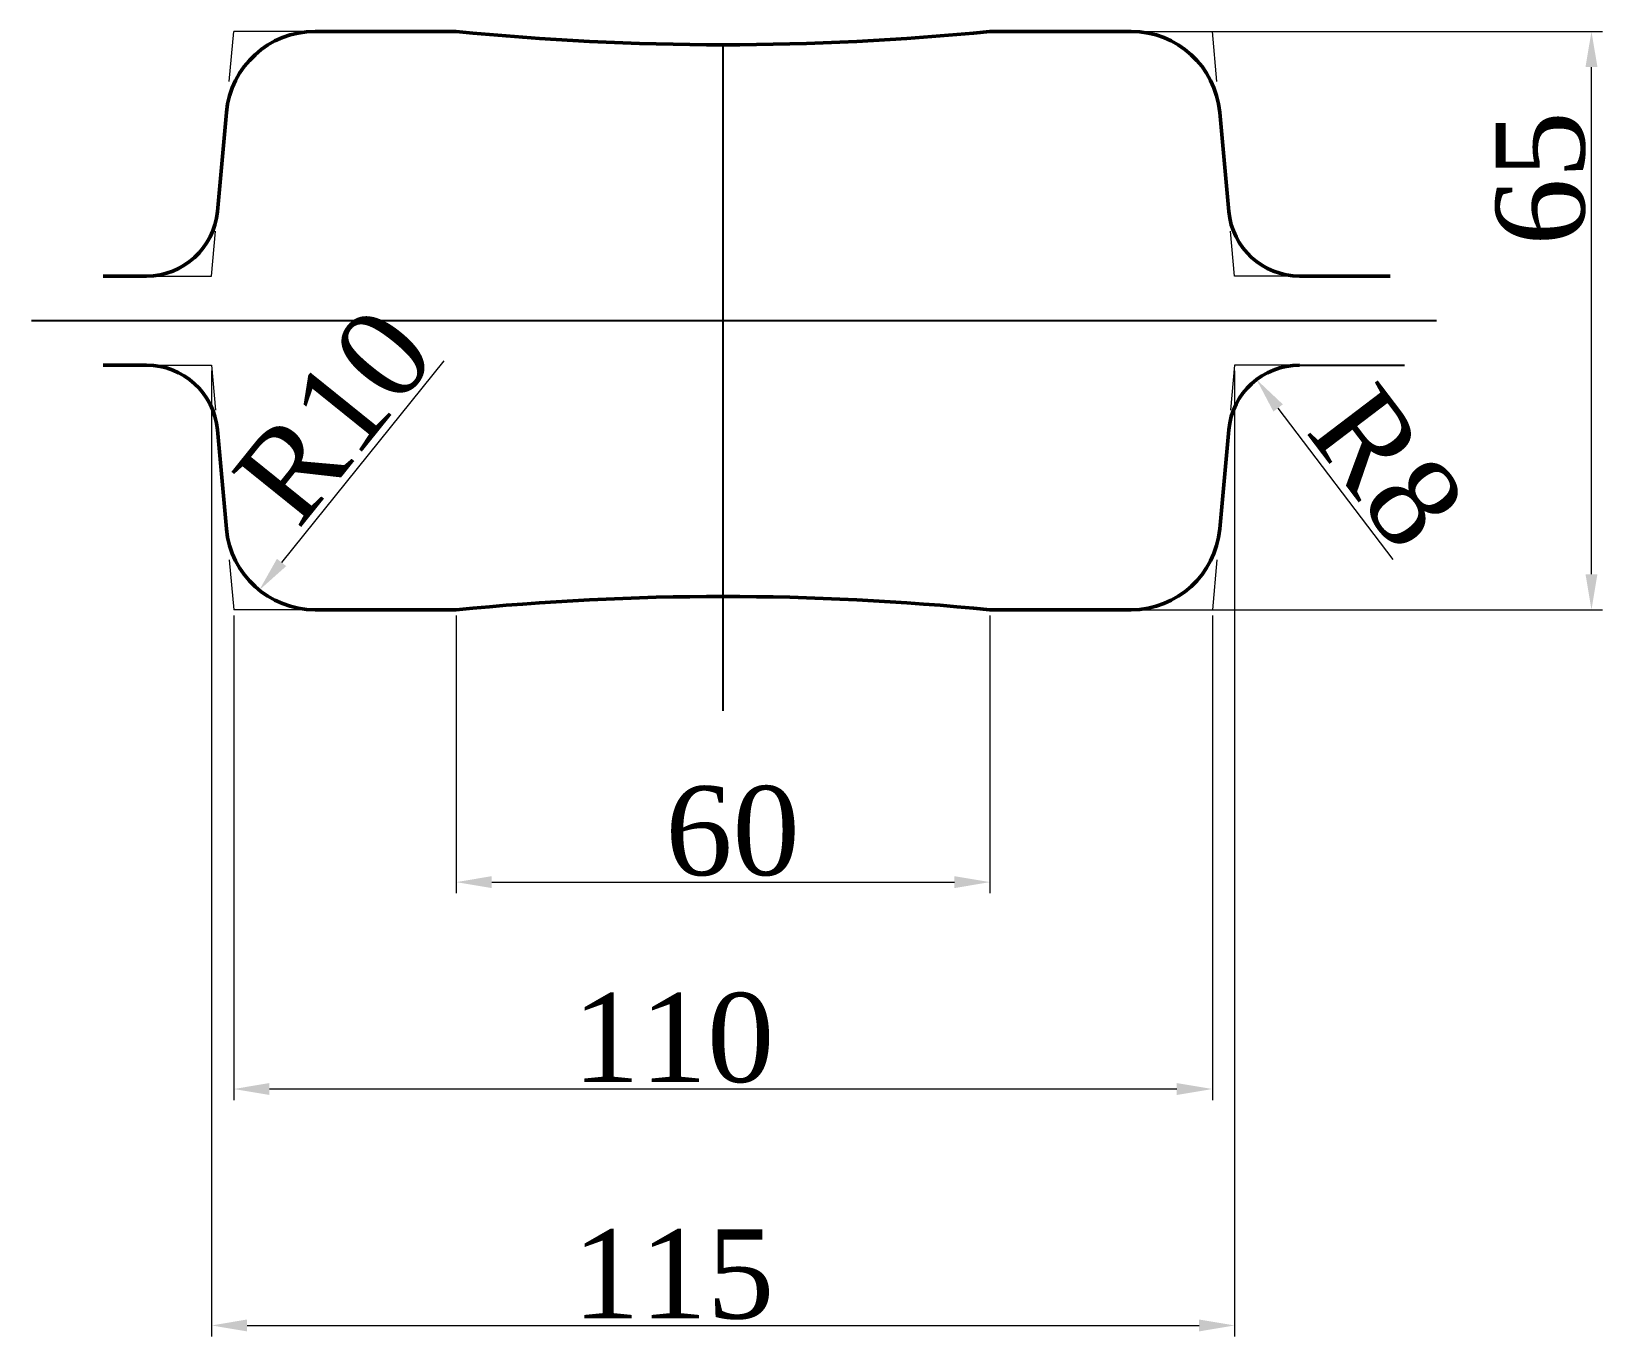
# Model space of a CAD drawing. Header units: millimetres. Extents: x -954 to 34898, y -2134 to 12006.
# Drawn here: x 27597.3 to 27773.9, y 4185 to 4331.6 of the extents above; entities that cross this region are included whole.
import ezdxf

# ---------------------------------------------------------------- set-up
doc = ezdxf.new("R2010")
doc.units = ezdxf.units.MM
doc.header["$LTSCALE"] = 3
for name, color, linetype, lineweight in [('контурная', 7, 'Continuous', 50), ('размерные', 7, 'Continuous', 25), ('тонкая', 7, 'Continuous', 20)]:
    doc.layers.add(name, color=color, linetype=linetype, lineweight=lineweight)
doc.layers.add('осевая', color=4, linetype='Continuous')
doc.styles.add('s2.5v4', font='times.ttf', dxfattribs={"height": 10})
doc.styles.add('s3v2.5', font='arial.ttf', dxfattribs={"width": 0.8, "height": 7.5})
doc.dimstyles.new('s3v2.5', dxfattribs={"dimtxt": 7.5, "dimasz": 4, "dimexe": 1.25, "dimexo": 0.625, "dimtad": 1, "dimtxsty": 's3v2.5', "dimcen": 1.5, "dimclrd": 6, "dimclre": 256, "dimclrt": 1, "dimadec": 0, "dimazin": 0, "dimtfac": 1, "dimtmove": 0, "dimatfit": 3, "dimfxl": 1, "dimlwd": -1, "dimlwe": -1, "dimarcsym": 0})

# ---------------------------------------------------------------- blocks, each defined once
blk = doc.blocks.new('*D2373')
at = {"layer": 'Defpoints', "color": 0, "transparency": 16777216}
for p in [(27620.04, 4266.63), (27730.04, 4266.63), (27620.04, 4212.78)]:
    blk.add_point(p, dxfattribs=at)
at = {"layer": 'тонкая', "transparency": 16777216}
for p, q in [((27620.04, 4266), (27620.04, 4211.53)), ((27730.04, 4266), (27730.04, 4211.53))]:
    blk.add_line(p, q, dxfattribs=at)
at = {"layer": 'тонкая', "color": 6, "transparency": 16777216}
blk.add_line((27726.04, 4212.78), (27624.04, 4212.78), dxfattribs=at)
for points in [[(27624.04, 4213.45), (27624.04, 4212.11), (27620.04, 4212.78)], [(27726.04, 4213.45), (27726.04, 4212.11), (27730.04, 4212.78)]]:
    blk.add_solid(points, dxfattribs=at)
at = {"layer": 'тонкая', "color": 1, "transparency": 16777216, "insert": (27669.46, 4218.49), "char_height": 10, "attachment_point": 5, "style": 's2.5v4'}
blk.add_mtext('110', dxfattribs=at)
blk = doc.blocks.new('*D2374')
at = {"layer": 'Defpoints', "color": 0, "transparency": 16777216}
for p in [(27617.54, 4294.13), (27732.54, 4294.13), (27732.54, 4186.21)]:
    blk.add_point(p, dxfattribs=at)
at = {"layer": 'тонкая', "transparency": 16777216}
for p, q in [((27617.54, 4293.5), (27617.54, 4184.96)), ((27732.54, 4293.5), (27732.54, 4184.96))]:
    blk.add_line(p, q, dxfattribs=at)
at = {"layer": 'тонкая', "color": 6, "transparency": 16777216}
blk.add_line((27621.54, 4186.21), (27728.54, 4186.21), dxfattribs=at)
for points in [[(27621.54, 4186.88), (27621.54, 4185.54), (27617.54, 4186.21)], [(27728.54, 4186.88), (27728.54, 4185.54), (27732.54, 4186.21)]]:
    blk.add_solid(points, dxfattribs=at)
at = {"layer": 'тонкая', "color": 1, "transparency": 16777216, "insert": (27669.46, 4191.92), "char_height": 10, "attachment_point": 5, "style": 's2.5v4'}
blk.add_mtext('115', dxfattribs=at)
blk = doc.blocks.new('*D2375')
at = {"layer": 'Defpoints', "color": 0, "transparency": 16777216}
for p in [(27629.17, 4276.63), (27622.9, 4268.84)]:
    blk.add_point(p, dxfattribs=at)
at = {"layer": 'тонкая', "color": 6, "transparency": 16777216}
blk.add_line((27643.65, 4294.61), (27625.41, 4271.95), dxfattribs=at)
blk.add_solid([(27624.89, 4272.37), (27625.93, 4271.54), (27622.9, 4268.84)], dxfattribs=at)
at = {"layer": 'тонкая', "color": 1, "transparency": 16777216, "insert": (27631.34, 4288.42), "char_height": 10, "attachment_point": 5, "rotation": 51.1559, "style": 's2.5v4'}
blk.add_mtext('R10', dxfattribs=at)
blk = doc.blocks.new('*D2376')
at = {"layer": 'Defpoints', "color": 0, "transparency": 16777216}
for p in [(27735.01, 4292.5), (27739.85, 4286.13)]:
    blk.add_point(p, dxfattribs=at)
at = {"layer": 'тонкая', "color": 6, "transparency": 16777216}
blk.add_line((27750.36, 4272.29), (27737.43, 4289.31), dxfattribs=at)
blk.add_solid([(27737.96, 4289.72), (27736.9, 4288.91), (27735.01, 4292.5)], dxfattribs=at)
at = {"layer": 'тонкая', "color": 1, "transparency": 16777216, "insert": (27749.65, 4282.67), "char_height": 10, "attachment_point": 5, "rotation": 307.2303, "style": 's2.5v4'}
blk.add_mtext('R8', dxfattribs=at)
blk = doc.blocks.new('*D2377')
at = {"layer": 'Defpoints', "color": 0, "transparency": 16777216}
for p in [(27645.04, 4266.63), (27705.04, 4266.63), (27705.04, 4236.03)]:
    blk.add_point(p, dxfattribs=at)
at = {"layer": 'тонкая', "transparency": 16777216}
for p, q in [((27645.04, 4266), (27645.04, 4234.78)), ((27705.04, 4266), (27705.04, 4234.78))]:
    blk.add_line(p, q, dxfattribs=at)
at = {"layer": 'тонкая', "color": 6, "transparency": 16777216}
blk.add_line((27649.04, 4236.03), (27701.04, 4236.03), dxfattribs=at)
for points in [[(27649.04, 4236.7), (27649.04, 4235.36), (27645.04, 4236.03)], [(27701.04, 4236.7), (27701.04, 4235.36), (27705.04, 4236.03)]]:
    blk.add_solid(points, dxfattribs=at)
at = {"layer": 'тонкая', "color": 1, "transparency": 16777216, "insert": (27676.1, 4241.74), "char_height": 10, "attachment_point": 5, "style": 's2.5v4'}
blk.add_mtext('60', dxfattribs=at)
blk = doc.blocks.new('*D2378')
at = {"layer": 'Defpoints', "color": 0, "transparency": 16777216}
for p in [(27718.22, 4331.63), (27772.65, 4331.63), (27718.22, 4266.63)]:
    blk.add_point(p, dxfattribs=at)
at = {"layer": 'тонкая', "transparency": 16777216}
for p, q in [((27718.84, 4331.63), (27773.9, 4331.63)), ((27718.84, 4266.63), (27773.9, 4266.63))]:
    blk.add_line(p, q, dxfattribs=at)
at = {"layer": 'тонкая', "color": 6, "transparency": 16777216}
blk.add_line((27772.65, 4270.63), (27772.65, 4327.63), dxfattribs=at)
for points in [[(27771.98, 4327.63), (27773.32, 4327.63), (27772.65, 4331.63)], [(27771.98, 4270.63), (27773.32, 4270.63), (27772.65, 4266.63)]]:
    blk.add_solid(points, dxfattribs=at)
at = {"layer": 'тонкая', "color": 1, "transparency": 16777216, "insert": (27766.94, 4315.11), "char_height": 10, "attachment_point": 5, "rotation": 90, "style": 's2.5v4'}
blk.add_mtext('65', dxfattribs=at)

msp = doc.modelspace()

# ---------------------------------------------------------------- linework, layer by layer
at = {"layer": 'контурная'}
for p, q in [((27629.172, 4331.628), (27645.04, 4331.628)), ((27720.908, 4331.628), (27705.04, 4331.628)), ((27618.202, 4311.404), (27619.213, 4322.533)), ((27731.879, 4311.404), (27730.867, 4322.533)), ((27610.234, 4304.128), (27605.345, 4304.128)), ((27739.846, 4304.128), (27750.015, 4304.128)), ((27610.234, 4294.128), (27605.345, 4294.128)), ((27618.202, 4286.852), (27619.213, 4275.723)), ((27731.879, 4286.852), (27730.867, 4275.723)), ((27629.172, 4266.628), (27645.04, 4266.628)), ((27720.908, 4266.628), (27705.04, 4266.628))]:
    msp.add_line(p, q, dxfattribs=at)
for centre, radius, start, end in [((27629.172, 4321.628), 10, 90, 174.80557), ((27675.04, 4630.878), 300.75, 264.27519, 275.72481), ((27720.908, 4321.628), 10, 5.19443, 90), ((27610.234, 4312.128), 8, 270, 354.80557), ((27739.846, 4312.128), 8, 185.19443, 270), ((27610.234, 4286.128), 8, 5.19443, 90), ((27739.846, 4286.128), 8, 90, 174.80557), ((27629.172, 4276.628), 10, 185.19443, 270), ((27720.908, 4276.628), 10, 270, 354.80557), ((27675.04, 3967.378), 300.75, 84.27519, 95.72481)]:
    msp.add_arc(centre, radius, start, end, dxfattribs=at)
at = {"layer": 'осевая'}
for p, q in [((27675.04, 4255.281), (27675.04, 4330.128)), ((27597.29, 4299.128), (27755.234, 4299.128))]:
    msp.add_line(p, q, dxfattribs=at)
at = {"layer": 'размерные'}
msp.add_line((27739.846, 4294.128), (27751.637, 4294.128), dxfattribs=at)
at = {"layer": 'тонкая'}
for p, q in [((27619.529, 4326.006), (27620.04, 4331.628)), ((27629.172, 4331.628), (27620.04, 4331.628)), ((27720.908, 4331.628), (27730.04, 4331.628)), ((27730.551, 4326.006), (27730.04, 4331.628)), ((27617.54, 4304.128), (27617.999, 4309.18)), ((27732.54, 4304.128), (27732.081, 4309.18)), ((27610.234, 4304.128), (27617.54, 4304.128)), ((27739.846, 4304.128), (27732.54, 4304.128)), ((27610.234, 4294.128), (27617.54, 4294.128)), ((27617.54, 4294.128), (27617.999, 4289.076)), ((27732.54, 4294.128), (27732.081, 4289.076)), ((27739.846, 4294.128), (27732.54, 4294.128)), ((27619.529, 4272.251), (27620.04, 4266.628)), ((27730.551, 4272.251), (27730.04, 4266.628)), ((27629.172, 4266.628), (27620.04, 4266.628)), ((27720.908, 4266.628), (27730.04, 4266.628))]:
    msp.add_line(p, q, dxfattribs=at)

# ---------------------------------------------------------------- dimensions: what is measured, and where the dimension line sits
dim = msp.add_linear_dim(base=(27772.649, 4331.628), p1=(27718.217, 4266.628), p2=(27718.217, 4331.628), angle=90, dimstyle='s3v2.5', override={"dimtxsty": 's2.5v4'}, dxfattribs=at)
dim.commit()
dim.dimension.update_dxf_attribs({"geometry": '*D2378', "text_midpoint": (27772.649, 4315.114), "dimtype": 160})
for center, mpoint, picture, middle in [((27629.172, 4276.628), (27622.9, 4268.839), '*D2375', (27635.785, 4284.839)), ((27739.846, 4286.128), (27735.006, 4292.498), '*D2376', (27745.103, 4279.21))]:
    dim = msp.add_radius_dim(center=center, mpoint=mpoint, dimstyle='s3v2.5', override={"dimtxsty": 's2.5v4'}, dxfattribs=at)
    dim.commit()
    dim.dimension.update_dxf_attribs({"geometry": picture, "text_midpoint": middle, "dimtype": 164})
for base, p1, p2, picture, middle in [((27732.54, 4186.211), (27617.54, 4294.128), (27732.54, 4294.128), '*D2374', (27669.457, 4186.211)), ((27620.04, 4212.78), (27730.04, 4266.628), (27620.04, 4266.628), '*D2373', (27669.457, 4212.78)), ((27705.04, 4236.029), (27645.04, 4266.628), (27705.04, 4266.628), '*D2377', (27676.103, 4236.029))]:
    dim = msp.add_linear_dim(base=base, p1=p1, p2=p2, dimstyle='s3v2.5', override={"dimtxsty": 's2.5v4'}, dxfattribs=at)
    dim.commit()
    dim.dimension.update_dxf_attribs({"geometry": picture, "text_midpoint": middle, "dimtype": 160})

doc.saveas('drawing.dxf')
